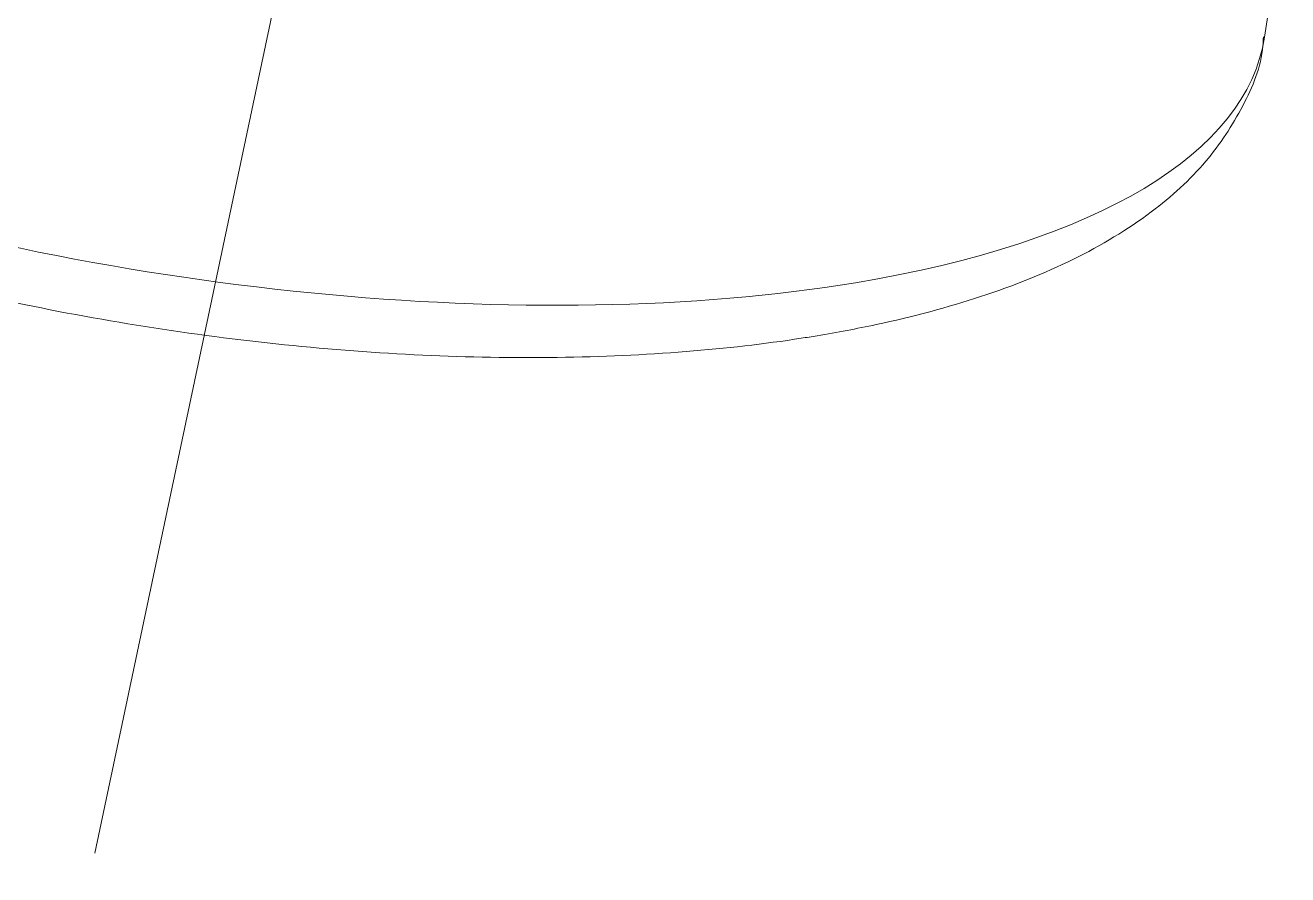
# Model space of a CAD drawing. Extents: x 10170 to 11010, y -16669 to -16075.
# Drawn here: x 10525.98 to 10534, y -16237.77 to -16232.38 of the extents above; entities that cross this region are included whole.
import ezdxf

# ---------------------------------------------------------------- set-up
doc = ezdxf.new("R2010")
doc.units = 0
doc.header["$MEASUREMENT"] = 0
doc.linetypes.add('CENTER', pattern=[47.5, 22, -8.5, 8.5, -8.5])
doc.linetypes.add('HIDDEN2', pattern=[4.7625, 3.175, -1.5875])
doc.layers.add('1', color=4, linetype='HIDDEN2', lineweight=13)

msp = doc.modelspace()

# ---------------------------------------------------------------- linework, layer by layer
at = {"layer": '1', "color": 1, "linetype": 'CENTER', "lineweight": 13}
msp.add_line((10530.97355, -16216.11259), (10526.39644, -16237.77498), dxfattribs=at)
at = {"layer": '1', "color": 7, "linetype": 'Continuous', "lineweight": 18}
msp.add_line((10533.85247, -16232.45467), (10534.00052, -16231.48107), dxfattribs=at)
at = {"layer": '1', "color": 1, "linetype": 'Continuous', "lineweight": 13}
for start_param, end_param in [(0, 2.277313), (2.2773129, 3.1416436)]:
    msp.add_ellipse((10527.27804, -16231.45495), major_axis=(-6.57442, 0.99972), ratio=0.3818781, start_param=start_param, end_param=end_param, dxfattribs=at)
at = {"layer": '1', "color": 7, "linetype": 'Continuous', "lineweight": 18}
for points, knots in [([(10520.72149, -16230.44157), (10520.70078, -16230.52657), (10520.66916, -16230.74937), (10520.7366, -16231.11973), (10520.91131, -16231.52701), (10521.19712, -16231.92591), (10521.59754, -16232.31961), (10522.1134, -16232.70132), (10522.72987, -16233.05956), (10523.42775, -16233.38594), (10524.19183, -16233.67632), (10525.00859, -16233.92755), (10525.86402, -16234.13654), (10526.7433, -16234.30031), (10527.63105, -16234.41628), (10528.5116, -16234.4824), (10529.3696, -16234.4972), (10530.17689, -16234.46043), (10530.71252, -16234.39869), (10530.97879, -16234.35616), (10531.01226, -16234.35062)], [0, 0, 0, 0, 0.0316061, 0.08315, 0.1356171, 0.1918669, 0.2525495, 0.3157192, 0.3789121, 0.44146, 0.5034437, 0.5650312, 0.6263674, 0.6875661, 0.7487209, 0.809907, 0.8711955, 0.9326868, 0.99149, 1, 1, 1, 1]), ([(10531.01226, -16234.35062), (10531.14025, -16234.32946), (10531.50542, -16234.26031), (10532.06664, -16234.11059), (10532.65392, -16233.87511), (10533.1283, -16233.58935), (10533.48858, -16233.26105), (10533.72143, -16232.90278), (10533.83979, -16232.62349), (10533.84547, -16232.47038), (10533.84562, -16232.45084)], [0, 0, 0, 0, 0.0839024, 0.2461328, 0.4103219, 0.5769632, 0.7210238, 0.8541756, 0.9815151, 1, 1, 1, 1])]:
    msp.add_open_spline(points, degree=3, knots=knots, dxfattribs=at)

doc.saveas('drawing.dxf')
